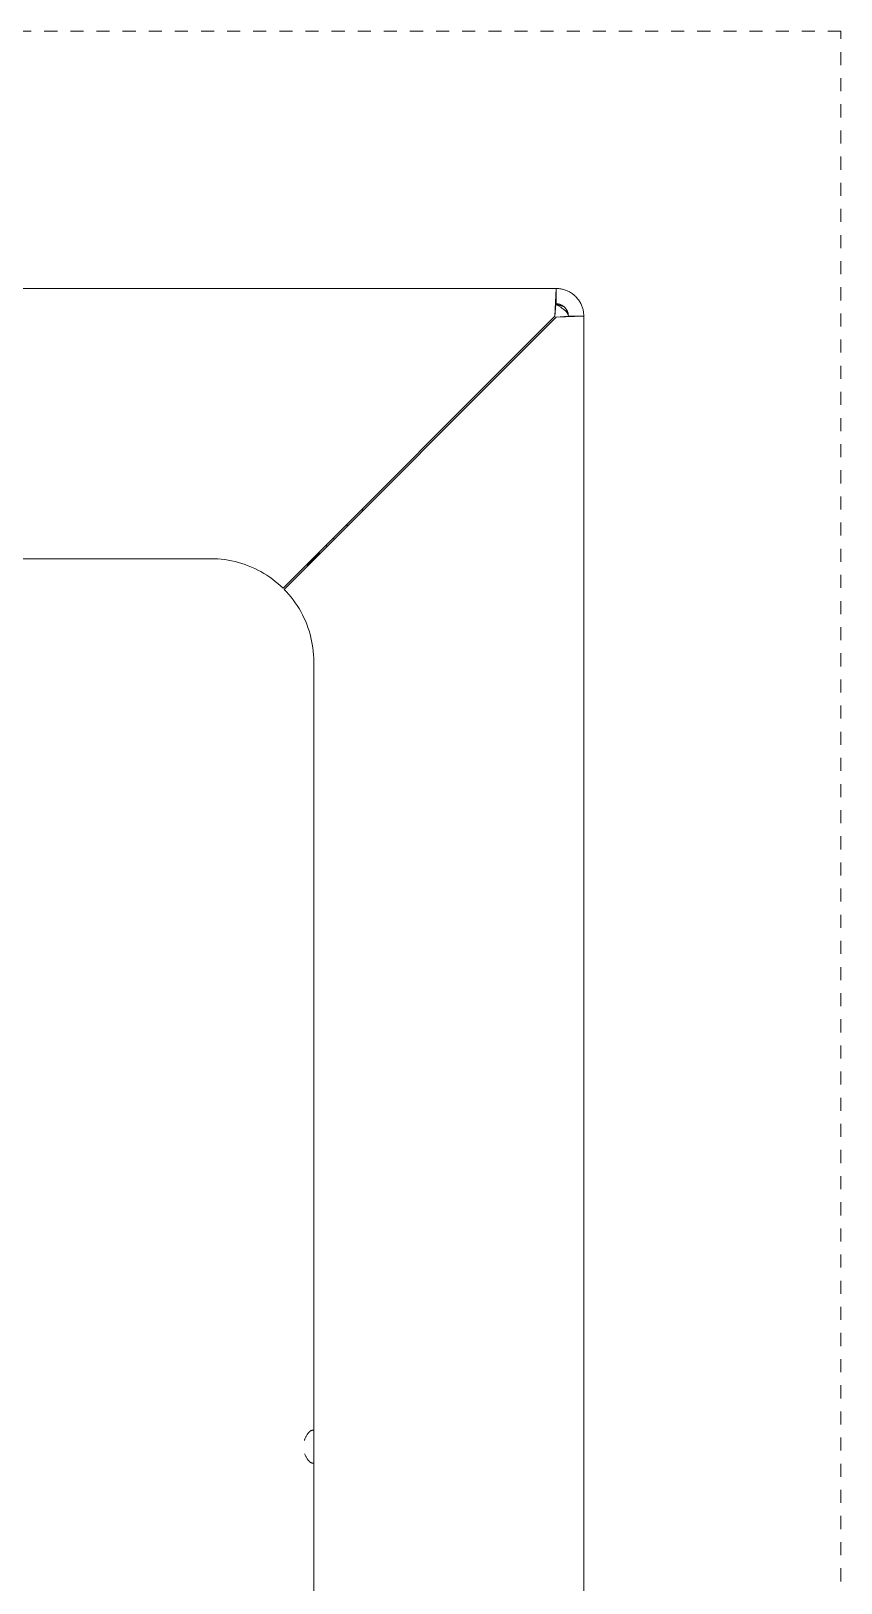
# Model space of a CAD drawing. Header units: inches. Extents: x 1.4 to 100.8, y 1 to 65.9.
# Drawn here: x 20.02 to 26.22, y 12.86 to 24.74 of the extents above; entities that cross this region are included whole.
import ezdxf

# ---------------------------------------------------------------- set-up
doc = ezdxf.new("R2010")
doc.units = ezdxf.units.IN
doc.linetypes.add('HIDDEN', pattern=[1.905, 1.27, -0.635])
doc.layers.add('ZANO_R', color=7, linetype='Continuous', lineweight=0)
doc.layers.add('ZANO_R_przerywana', color=250, linetype='HIDDEN', lineweight=0)

msp = doc.modelspace()

# ---------------------------------------------------------------- linework, layer by layer
at = {"layer": 'ZANO_R'}
for p, q in [((24.03794, 22.76762), (6.64723, 22.76762)), ((24.03794, 22.76762), (6.64723, 22.76762)), ((24.02965, 22.55495), (24.038, 22.76762)), ((24.02965, 22.55495), (24.038, 22.76762)), ((24.038, 22.76762), (24.038, 22.64947)), ((24.038, 22.76762), (24.04526, 22.76749)), ((24.038, 22.76762), (24.038, 22.64947)), ((24.038, 22.76762), (24.04526, 22.76749)), ((24.04526, 22.76749), (24.05252, 22.76712)), ((24.04526, 22.76749), (24.05252, 22.76712)), ((24.05252, 22.76712), (24.05975, 22.7665)), ((24.05252, 22.76712), (24.05975, 22.7665)), ((24.05975, 22.7665), (24.06696, 22.76564)), ((24.05975, 22.7665), (24.06696, 22.76564)), ((24.06696, 22.76564), (24.07414, 22.76452)), ((24.06696, 22.76564), (24.07414, 22.76452)), ((24.07414, 22.76452), (24.08127, 22.76317)), ((24.07414, 22.76452), (24.08127, 22.76317)), ((24.08127, 22.76317), (24.08836, 22.76157)), ((24.08127, 22.76317), (24.08836, 22.76157)), ((24.08836, 22.76157), (24.09538, 22.75973)), ((24.08836, 22.76157), (24.09538, 22.75973)), ((24.09538, 22.75973), (24.10234, 22.75765)), ((24.09538, 22.75973), (24.10234, 22.75765)), ((24.10234, 22.75765), (24.10922, 22.75534)), ((24.10234, 22.75765), (24.10922, 22.75534)), ((24.10922, 22.75534), (24.11602, 22.75279)), ((24.10922, 22.75534), (24.11602, 22.75279)), ((24.11602, 22.75279), (24.12273, 22.75001)), ((24.11602, 22.75279), (24.12273, 22.75001)), ((24.12273, 22.75001), (24.12934, 22.747)), ((24.12273, 22.75001), (24.12934, 22.747)), ((24.12934, 22.747), (24.13584, 22.74377)), ((24.12934, 22.747), (24.13584, 22.74377)), ((24.13584, 22.74377), (24.14223, 22.74032)), ((24.13584, 22.74377), (24.14223, 22.74032)), ((24.14223, 22.74032), (24.1485, 22.73666)), ((24.14223, 22.74032), (24.1485, 22.73666)), ((24.1485, 22.73666), (24.15464, 22.73278)), ((24.1485, 22.73666), (24.15464, 22.73278)), ((24.15464, 22.73278), (24.16065, 22.72869)), ((24.15464, 22.73278), (24.16065, 22.72869)), ((24.16065, 22.72869), (24.16651, 22.7244)), ((24.16065, 22.72869), (24.16651, 22.7244)), ((24.16651, 22.7244), (24.17222, 22.71992)), ((24.16651, 22.7244), (24.17222, 22.71992)), ((24.17222, 22.71992), (24.17777, 22.71524)), ((24.17222, 22.71992), (24.17777, 22.71524)), ((24.17777, 22.71524), (24.18316, 22.71037)), ((24.17777, 22.71524), (24.18316, 22.71037)), ((24.18316, 22.71037), (24.18838, 22.70533)), ((24.18316, 22.71037), (24.18838, 22.70533)), ((24.18838, 22.70533), (24.19343, 22.70011)), ((24.18838, 22.70533), (24.19343, 22.70011)), ((24.19343, 22.70011), (24.19829, 22.69471)), ((24.19343, 22.70011), (24.19829, 22.69471)), ((24.19829, 22.69471), (24.20297, 22.68916)), ((24.19829, 22.69471), (24.20297, 22.68916)), ((24.20297, 22.68916), (24.20746, 22.68345)), ((24.20297, 22.68916), (24.20746, 22.68345)), ((24.20746, 22.68345), (24.21175, 22.67759)), ((24.20746, 22.68345), (24.21175, 22.67759)), ((24.21175, 22.67759), (24.21583, 22.67159)), ((24.21175, 22.67759), (24.21583, 22.67159)), ((24.03646, 22.64553), (24.02965, 22.55495)), ((24.03646, 22.64553), (24.02965, 22.55495)), ((24.038, 22.64553), (24.03646, 22.64553)), ((24.038, 22.64553), (24.03646, 22.64553)), ((24.04123, 22.64941), (24.038, 22.64947)), ((24.04123, 22.64941), (24.038, 22.64947)), ((24.07361, 22.62325), (24.038, 22.64553)), ((24.038, 22.64553), (24.09596, 22.62961)), ((24.07361, 22.62325), (24.038, 22.64553)), ((24.038, 22.64553), (24.09596, 22.62961)), ((24.04445, 22.64925), (24.04123, 22.64941)), ((24.04445, 22.64925), (24.04123, 22.64941)), ((24.04767, 22.64897), (24.04445, 22.64925)), ((24.04767, 22.64897), (24.04445, 22.64925)), ((24.05087, 22.64859), (24.04767, 22.64897)), ((24.05087, 22.64859), (24.04767, 22.64897)), ((24.05406, 22.64809), (24.05087, 22.64859)), ((24.05406, 22.64809), (24.05087, 22.64859)), ((24.05723, 22.64749), (24.05406, 22.64809)), ((24.05723, 22.64749), (24.05406, 22.64809)), ((24.06038, 22.64678), (24.05723, 22.64749)), ((24.06038, 22.64678), (24.05723, 22.64749)), ((24.0635, 22.64596), (24.06038, 22.64678)), ((24.0635, 22.64596), (24.06038, 22.64678)), ((24.0666, 22.64504), (24.0635, 22.64596)), ((24.0666, 22.64504), (24.0635, 22.64596)), ((24.06966, 22.64401), (24.0666, 22.64504)), ((24.06966, 22.64401), (24.0666, 22.64504)), ((24.07268, 22.64288), (24.06966, 22.64401)), ((24.07268, 22.64288), (24.06966, 22.64401)), ((24.07566, 22.64164), (24.07268, 22.64288)), ((24.07566, 22.64164), (24.07268, 22.64288)), ((24.08256, 22.61722), (24.07361, 22.62325)), ((24.08256, 22.61722), (24.07361, 22.62325)), ((24.0786, 22.64031), (24.07566, 22.64164)), ((24.0786, 22.64031), (24.07566, 22.64164)), ((24.08149, 22.63887), (24.0786, 22.64031)), ((24.08149, 22.63887), (24.0786, 22.64031)), ((24.08433, 22.63734), (24.08149, 22.63887)), ((24.08433, 22.63734), (24.08149, 22.63887)), ((24.09035, 22.61168), (24.08256, 22.61722)), ((24.09035, 22.61168), (24.08256, 22.61722)), ((24.08711, 22.63571), (24.08433, 22.63734)), ((24.08711, 22.63571), (24.08433, 22.63734)), ((24.08984, 22.63398), (24.08711, 22.63571)), ((24.08984, 22.63398), (24.08711, 22.63571)), ((24.09251, 22.63217), (24.08984, 22.63398)), ((24.09251, 22.63217), (24.08984, 22.63398)), ((24.09418, 22.60882), (24.09035, 22.61168)), ((24.09418, 22.60882), (24.09035, 22.61168)), ((24.09512, 22.63026), (24.09251, 22.63217)), ((24.09512, 22.63026), (24.09251, 22.63217)), ((24.09797, 22.6059), (24.09418, 22.60882)), ((24.09797, 22.6059), (24.09418, 22.60882)), ((24.09765, 22.62827), (24.09512, 22.63026)), ((24.09765, 22.62827), (24.09512, 22.63026)), ((24.10012, 22.62619), (24.09765, 22.62827)), ((24.10012, 22.62619), (24.09765, 22.62827)), ((24.10102, 22.60344), (24.09797, 22.6059)), ((24.10102, 22.60344), (24.09797, 22.6059)), ((24.10252, 22.62403), (24.10012, 22.62619)), ((24.10252, 22.62403), (24.10012, 22.62619)), ((24.10403, 22.60093), (24.10102, 22.60344)), ((24.10403, 22.60093), (24.10102, 22.60344)), ((24.10484, 22.62178), (24.10252, 22.62403)), ((24.10484, 22.62178), (24.10252, 22.62403)), ((24.10698, 22.59836), (24.10403, 22.60093)), ((24.10698, 22.59836), (24.10403, 22.60093)), ((24.10708, 22.61946), (24.10484, 22.62178)), ((24.10708, 22.61946), (24.10484, 22.62178)), ((24.10988, 22.59571), (24.10698, 22.59836)), ((24.10988, 22.59571), (24.10698, 22.59836)), ((24.10924, 22.61707), (24.10708, 22.61946)), ((24.10924, 22.61707), (24.10708, 22.61946)), ((24.11132, 22.6146), (24.10924, 22.61707)), ((24.11132, 22.6146), (24.10924, 22.61707)), ((24.11241, 22.59327), (24.10988, 22.59571)), ((24.11241, 22.59327), (24.10988, 22.59571)), ((24.11332, 22.61206), (24.11132, 22.6146)), ((24.11332, 22.61206), (24.11132, 22.6146)), ((24.11487, 22.59076), (24.11241, 22.59327)), ((24.11487, 22.59076), (24.11241, 22.59327)), ((24.11522, 22.60946), (24.11332, 22.61206)), ((24.11522, 22.60946), (24.11332, 22.61206)), ((24.11725, 22.58818), (24.11487, 22.59076)), ((24.11725, 22.58818), (24.11487, 22.59076)), ((24.11704, 22.60679), (24.11522, 22.60946)), ((24.11704, 22.60679), (24.11522, 22.60946)), ((24.11876, 22.60406), (24.11704, 22.60679)), ((24.11876, 22.60406), (24.11704, 22.60679)), ((24.11841, 22.58686), (24.11725, 22.58818)), ((24.11841, 22.58686), (24.11725, 22.58818)), ((24.11955, 22.58552), (24.11841, 22.58686)), ((24.11955, 22.58552), (24.11841, 22.58686)), ((24.12039, 22.60127), (24.11876, 22.60406)), ((24.12039, 22.60127), (24.11876, 22.60406)), ((24.12139, 22.58322), (24.11955, 22.58552)), ((24.12139, 22.58322), (24.11955, 22.58552)), ((24.12193, 22.59843), (24.12039, 22.60127)), ((24.12193, 22.59843), (24.12039, 22.60127)), ((24.12228, 22.58204), (24.12139, 22.58322)), ((24.12228, 22.58204), (24.12139, 22.58322)), ((24.12336, 22.59554), (24.12193, 22.59843)), ((24.12336, 22.59554), (24.12193, 22.59843)), ((24.12315, 22.58085), (24.12228, 22.58204)), ((24.12315, 22.58085), (24.12228, 22.58204)), ((24.12399, 22.57964), (24.12315, 22.58085)), ((24.12399, 22.57964), (24.12315, 22.58085)), ((24.1247, 22.5926), (24.12336, 22.59554)), ((24.1247, 22.5926), (24.12336, 22.59554)), ((24.12481, 22.57841), (24.12399, 22.57964)), ((24.12481, 22.57841), (24.12399, 22.57964)), ((24.12593, 22.58962), (24.1247, 22.5926)), ((24.12593, 22.58962), (24.1247, 22.5926)), ((24.1256, 22.57716), (24.12481, 22.57841)), ((24.1256, 22.57716), (24.12481, 22.57841)), ((24.12635, 22.5759), (24.1256, 22.57716)), ((24.12635, 22.5759), (24.1256, 22.57716)), ((24.12707, 22.5866), (24.12593, 22.58962)), ((24.12707, 22.5866), (24.12593, 22.58962)), ((24.12701, 22.57474), (24.12635, 22.5759)), ((24.12701, 22.57474), (24.12635, 22.5759)), ((24.12763, 22.57358), (24.12701, 22.57474)), ((24.12763, 22.57358), (24.12701, 22.57474)), ((24.12809, 22.58354), (24.12707, 22.5866)), ((24.12809, 22.58354), (24.12707, 22.5866)), ((24.12823, 22.5724), (24.12763, 22.57358)), ((24.12823, 22.5724), (24.12763, 22.57358)), ((24.12902, 22.58045), (24.12809, 22.58354)), ((24.12902, 22.58045), (24.12809, 22.58354)), ((24.12879, 22.5712), (24.12823, 22.5724)), ((24.12879, 22.5712), (24.12823, 22.5724)), ((24.12933, 22.56999), (24.12879, 22.5712)), ((24.12933, 22.56999), (24.12879, 22.5712)), ((24.12984, 22.57733), (24.12902, 22.58045)), ((24.12984, 22.57733), (24.12902, 22.58045)), ((24.12982, 22.56876), (24.12933, 22.56999)), ((24.12982, 22.56876), (24.12933, 22.56999)), ((24.13028, 22.56752), (24.12982, 22.56876)), ((24.13028, 22.56752), (24.12982, 22.56876)), ((24.13055, 22.57418), (24.12984, 22.57733)), ((24.13055, 22.57418), (24.12984, 22.57733)), ((24.13071, 22.56627), (24.13028, 22.56752)), ((24.13071, 22.56627), (24.13028, 22.56752)), ((24.13115, 22.57101), (24.13055, 22.57418)), ((24.13115, 22.57101), (24.13055, 22.57418)), ((24.13107, 22.56506), (24.13071, 22.56627)), ((24.13107, 22.56506), (24.13071, 22.56627)), ((24.1314, 22.56384), (24.13107, 22.56506)), ((24.1314, 22.56384), (24.13107, 22.56506)), ((24.13164, 22.56782), (24.13115, 22.57101)), ((24.13164, 22.56782), (24.13115, 22.57101)), ((24.13169, 22.56261), (24.1314, 22.56384)), ((24.13169, 22.56261), (24.1314, 22.56384)), ((24.13203, 22.56461), (24.13164, 22.56782)), ((24.13203, 22.56461), (24.13164, 22.56782)), ((24.13194, 22.56138), (24.13169, 22.56261)), ((24.13194, 22.56138), (24.13169, 22.56261)), ((24.13214, 22.56013), (24.13194, 22.56138)), ((24.13214, 22.56013), (24.13194, 22.56138)), ((24.1323, 22.5614), (24.13203, 22.56461)), ((24.1323, 22.5614), (24.13203, 22.56461)), ((24.13223, 22.55951), (24.13214, 22.56013)), ((24.13223, 22.55951), (24.13214, 22.56013)), ((24.1323, 22.55888), (24.13223, 22.55951)), ((24.1323, 22.55888), (24.13223, 22.55951)), ((24.13247, 22.55818), (24.1323, 22.5614)), ((24.13247, 22.55818), (24.1323, 22.5614)), ((24.13237, 22.55825), (24.1323, 22.55888)), ((24.13237, 22.55825), (24.1323, 22.55888)), ((24.21583, 22.67159), (24.21971, 22.66545)), ((24.21583, 22.67159), (24.21971, 22.66545)), ((24.21971, 22.66545), (24.22338, 22.65918)), ((24.21971, 22.66545), (24.22338, 22.65918)), ((24.22338, 22.65918), (24.22683, 22.65279)), ((24.22338, 22.65918), (24.22683, 22.65279)), ((24.22683, 22.65279), (24.23006, 22.64629)), ((24.22683, 22.65279), (24.23006, 22.64629)), ((24.23006, 22.64629), (24.23307, 22.63968)), ((24.23006, 22.64629), (24.23307, 22.63968)), ((24.23307, 22.63968), (24.23584, 22.63297)), ((24.23307, 22.63968), (24.23584, 22.63297)), ((24.23584, 22.63297), (24.23839, 22.62617)), ((24.23584, 22.63297), (24.23839, 22.62617)), ((24.23839, 22.62617), (24.24071, 22.61928)), ((24.23839, 22.62617), (24.24071, 22.61928)), ((24.24071, 22.61928), (24.24279, 22.61233)), ((24.24071, 22.61928), (24.24279, 22.61233)), ((24.24279, 22.61233), (24.24462, 22.6053)), ((24.24279, 22.61233), (24.24462, 22.6053)), ((24.24462, 22.6053), (24.24622, 22.59822)), ((24.24462, 22.6053), (24.24622, 22.59822)), ((24.24622, 22.59822), (24.24758, 22.59108)), ((24.24622, 22.59822), (24.24758, 22.59108)), ((24.24758, 22.59108), (24.24869, 22.58391)), ((24.24758, 22.59108), (24.24869, 22.58391)), ((24.24869, 22.58391), (24.24956, 22.5767)), ((24.24869, 22.58391), (24.24956, 22.5767)), ((24.24956, 22.5767), (24.25018, 22.56946)), ((24.24956, 22.5767), (24.25018, 22.56946)), ((24.25018, 22.56946), (24.25055, 22.56221)), ((24.25018, 22.56946), (24.25055, 22.56221)), ((24.25055, 22.56221), (24.25067, 22.55495)), ((24.25055, 22.56221), (24.25067, 22.55495)), ((24.02965, 22.55495), (21.94817, 20.47347)), ((24.02965, 22.55495), (21.94817, 20.47347)), ((21.95653, 20.46512), (24.038, 22.54659)), ((21.95653, 20.46512), (24.038, 22.54659)), ((24.25067, 22.55495), (24.038, 22.54659)), ((24.038, 22.54659), (24.13252, 22.55495)), ((24.25067, 22.55495), (24.038, 22.54659)), ((24.038, 22.54659), (24.13252, 22.55495)), ((24.13242, 22.55762), (24.13237, 22.55825)), ((24.13242, 22.55762), (24.13237, 22.55825)), ((24.13246, 22.55699), (24.13242, 22.55762)), ((24.13246, 22.55699), (24.13242, 22.55762)), ((24.13249, 22.55636), (24.13246, 22.55699)), ((24.13249, 22.55636), (24.13246, 22.55699)), ((24.13252, 22.55495), (24.13247, 22.55818)), ((24.13252, 22.55495), (24.13247, 22.55818)), ((24.25067, 22.55495), (24.13252, 22.55495)), ((24.25067, 22.55495), (24.13252, 22.55495)), ((24.25067, 5.04696), (24.25067, 22.55488)), ((24.25067, 5.04696), (24.25067, 22.55488)), ((22.5572, 21.0825), (22.5572, 21.06579)), ((22.5572, 21.0825), (22.5572, 21.06579)), ((22.43906, 20.96435), (22.43906, 20.94765)), ((22.43906, 20.96435), (22.43906, 20.94765)), ((22.27788, 20.79984), (22.2761, 20.8014)), ((22.27788, 20.79984), (22.2761, 20.8014)), ((22.27961, 20.79823), (22.27788, 20.79984)), ((22.27961, 20.79823), (22.27788, 20.79984)), ((22.28128, 20.79655), (22.27961, 20.79823)), ((22.28128, 20.79655), (22.27961, 20.79823)), ((22.2829, 20.79483), (22.28128, 20.79655)), ((22.2829, 20.79483), (22.28128, 20.79655)), ((22.28445, 20.79305), (22.2829, 20.79483)), ((22.28445, 20.79305), (22.2829, 20.79483)), ((22.33189, 20.85719), (22.33475, 20.85448)), ((22.33189, 20.85719), (22.33475, 20.85448)), ((22.33475, 20.85448), (22.33753, 20.85169)), ((22.33475, 20.85448), (22.33753, 20.85169)), ((22.33753, 20.85169), (22.34024, 20.84883)), ((22.33753, 20.85169), (22.34024, 20.84883)), ((9.37525, 20.70001), (21.39541, 20.70001)), ((9.37525, 20.70001), (21.39541, 20.70001)), ((21.39541, 20.70001), (21.42204, 20.69956)), ((21.39541, 20.70001), (21.42204, 20.69956)), ((21.42204, 20.69956), (21.44865, 20.69821)), ((21.42204, 20.69956), (21.44865, 20.69821)), ((21.44865, 20.69821), (21.47519, 20.69596)), ((21.44865, 20.69821), (21.47519, 20.69596)), ((21.47519, 20.69596), (21.50164, 20.69281)), ((21.47519, 20.69596), (21.50164, 20.69281)), ((21.50164, 20.69281), (21.52797, 20.68877)), ((21.50164, 20.69281), (21.52797, 20.68877)), ((21.52797, 20.68877), (21.55415, 20.68385)), ((21.52797, 20.68877), (21.55415, 20.68385)), ((21.55415, 20.68385), (21.58015, 20.67804)), ((21.55415, 20.68385), (21.58015, 20.67804)), ((21.58015, 20.67804), (21.60594, 20.67135)), ((21.58015, 20.67804), (21.60594, 20.67135)), ((21.60594, 20.67135), (21.63148, 20.6638)), ((21.60594, 20.67135), (21.63148, 20.6638)), ((21.63148, 20.6638), (21.65676, 20.65539)), ((21.63148, 20.6638), (21.65676, 20.65539)), ((22.13187, 20.64881), (22.14415, 20.66945)), ((22.13187, 20.64881), (22.14415, 20.66945)), ((22.15251, 20.6611), (22.13187, 20.64881)), ((22.15251, 20.6611), (22.13187, 20.64881)), ((22.13989, 20.66241), (22.22476, 20.74727)), ((22.13989, 20.66241), (22.22476, 20.74727)), ((22.23033, 20.7417), (22.14546, 20.65684)), ((22.23033, 20.7417), (22.14546, 20.65684)), ((22.19422, 20.71952), (22.19487, 20.71959)), ((22.19422, 20.71952), (22.19487, 20.71959)), ((22.19719, 20.7197), (22.1944, 20.7197)), ((22.19719, 20.7197), (22.1944, 20.7197)), ((22.19487, 20.71959), (22.19552, 20.71964)), ((22.19487, 20.71959), (22.19552, 20.71964)), ((22.19552, 20.71964), (22.19617, 20.71968)), ((22.19552, 20.71964), (22.19617, 20.71968)), ((22.19719, 20.72249), (22.19719, 20.7197)), ((22.19719, 20.72249), (22.19719, 20.7197)), ((22.20265, 20.71181), (22.20258, 20.71117)), ((22.20265, 20.71181), (22.20258, 20.71117)), ((22.2027, 20.71246), (22.20265, 20.71181)), ((22.2027, 20.71246), (22.20265, 20.71181)), ((22.20274, 20.71311), (22.2027, 20.71246)), ((22.20274, 20.71311), (22.2027, 20.71246)), ((22.20276, 20.71135), (22.20276, 20.71413)), ((22.20276, 20.71413), (22.20554, 20.71413)), ((22.20276, 20.71135), (22.20276, 20.71413)), ((22.20276, 20.71413), (22.20554, 20.71413)), ((22.22476, 20.74727), (22.2249, 20.7502)), ((22.22476, 20.74727), (22.2249, 20.7502)), ((22.23326, 20.74185), (22.23033, 20.7417)), ((22.23326, 20.74185), (22.23033, 20.7417)), ((21.65676, 20.65539), (21.68173, 20.64613)), ((21.65676, 20.65539), (21.68173, 20.64613)), ((21.68173, 20.64613), (21.70638, 20.63602)), ((21.68173, 20.64613), (21.70638, 20.63602)), ((21.70638, 20.63602), (21.73068, 20.62509)), ((21.70638, 20.63602), (21.73068, 20.62509)), ((21.73068, 20.62509), (21.75458, 20.61335)), ((21.73068, 20.62509), (21.75458, 20.61335)), ((21.75458, 20.61335), (21.77808, 20.6008)), ((21.75458, 20.61335), (21.77808, 20.6008)), ((21.77808, 20.6008), (21.80115, 20.58747)), ((21.77808, 20.6008), (21.80115, 20.58747)), ((21.80115, 20.58747), (21.82374, 20.57336)), ((21.80115, 20.58747), (21.82374, 20.57336)), ((21.82374, 20.57336), (21.84585, 20.5585)), ((21.82374, 20.57336), (21.84585, 20.5585)), ((21.84585, 20.5585), (21.86744, 20.5429)), ((21.84585, 20.5585), (21.86744, 20.5429)), ((21.86744, 20.5429), (21.88849, 20.52658)), ((21.86744, 20.5429), (21.88849, 20.52658)), ((21.88849, 20.52658), (21.90898, 20.50955)), ((21.88849, 20.52658), (21.90898, 20.50955)), ((21.90898, 20.50955), (21.92888, 20.49184)), ((21.90898, 20.50955), (21.92888, 20.49184)), ((21.92888, 20.49184), (21.94817, 20.47347)), ((21.92888, 20.49184), (21.94817, 20.47347)), ((21.9749, 20.44583), (21.95653, 20.46512)), ((21.9749, 20.44583), (21.95653, 20.46512)), ((21.99261, 20.42593), (21.9749, 20.44583)), ((21.99261, 20.42593), (21.9749, 20.44583)), ((22.00963, 20.40544), (21.99261, 20.42593)), ((22.00963, 20.40544), (21.99261, 20.42593)), ((22.02595, 20.38439), (22.00963, 20.40544)), ((22.02595, 20.38439), (22.00963, 20.40544)), ((22.04156, 20.36279), (22.02595, 20.38439)), ((22.04156, 20.36279), (22.02595, 20.38439)), ((22.05642, 20.34069), (22.04156, 20.36279)), ((22.05642, 20.34069), (22.04156, 20.36279)), ((22.07052, 20.31809), (22.05642, 20.34069)), ((22.07052, 20.31809), (22.05642, 20.34069)), ((22.08386, 20.29503), (22.07052, 20.31809)), ((22.08386, 20.29503), (22.07052, 20.31809)), ((22.0964, 20.27153), (22.08386, 20.29503)), ((22.0964, 20.27153), (22.08386, 20.29503)), ((22.10815, 20.24762), (22.0964, 20.27153)), ((22.10815, 20.24762), (22.0964, 20.27153)), ((22.11908, 20.22333), (22.10815, 20.24762)), ((22.11908, 20.22333), (22.10815, 20.24762)), ((22.12918, 20.19868), (22.11908, 20.22333)), ((22.12918, 20.19868), (22.11908, 20.22333)), ((22.13844, 20.1737), (22.12918, 20.19868)), ((22.13844, 20.1737), (22.12918, 20.19868)), ((22.14686, 20.14843), (22.13844, 20.1737)), ((22.14686, 20.14843), (22.13844, 20.1737)), ((22.15441, 20.12288), (22.14686, 20.14843)), ((22.15441, 20.12288), (22.14686, 20.14843)), ((22.16109, 20.09709), (22.15441, 20.12288)), ((22.16109, 20.09709), (22.15441, 20.12288)), ((22.1669, 20.0711), (22.16109, 20.09709)), ((22.1669, 20.0711), (22.16109, 20.09709)), ((22.17183, 20.04492), (22.1669, 20.0711)), ((22.17183, 20.04492), (22.1669, 20.0711)), ((22.17587, 20.01859), (22.17183, 20.04492)), ((22.17587, 20.01859), (22.17183, 20.04492)), ((22.17902, 19.99213), (22.17587, 20.01859)), ((22.17902, 19.99213), (22.17587, 20.01859)), ((22.18126, 19.96559), (22.17902, 19.99213)), ((22.18126, 19.96559), (22.17902, 19.99213)), ((22.18262, 19.93899), (22.18126, 19.96559)), ((22.18262, 19.93899), (22.18126, 19.96559)), ((22.18307, 19.91235), (22.18262, 19.93899)), ((22.18307, 19.91235), (22.18262, 19.93899)), ((22.18307, 19.91235), (22.18307, 7.89219)), ((22.18307, 19.91235), (22.18307, 7.89219)), ((22.14071, 14.01084), (22.13756, 14.00683)), ((22.14071, 14.01084), (22.13756, 14.00683)), ((22.14399, 14.01475), (22.14071, 14.01084)), ((22.14399, 14.01475), (22.14071, 14.01084)), ((22.14739, 14.01855), (22.14399, 14.01475)), ((22.14739, 14.01855), (22.14399, 14.01475)), ((22.14842, 14.01962), (22.14739, 14.01855)), ((22.14842, 14.01962), (22.14739, 14.01855)), ((22.14948, 14.02066), (22.14842, 14.01962)), ((22.14948, 14.02066), (22.14842, 14.01962)), ((22.15058, 14.02166), (22.14948, 14.02066)), ((22.15058, 14.02166), (22.14948, 14.02066)), ((22.15171, 14.02262), (22.15058, 14.02166)), ((22.15171, 14.02262), (22.15058, 14.02166)), ((22.15288, 14.02354), (22.15171, 14.02262)), ((22.15288, 14.02354), (22.15171, 14.02262)), ((22.15408, 14.02443), (22.15288, 14.02354)), ((22.15408, 14.02443), (22.15288, 14.02354)), ((22.1553, 14.02527), (22.15408, 14.02443)), ((22.1553, 14.02527), (22.15408, 14.02443)), ((22.15656, 14.02606), (22.1553, 14.02527)), ((22.15656, 14.02606), (22.1553, 14.02527)), ((22.15784, 14.02682), (22.15656, 14.02606)), ((22.15784, 14.02682), (22.15656, 14.02606)), ((22.15914, 14.02753), (22.15784, 14.02682)), ((22.15914, 14.02753), (22.15784, 14.02682)), ((22.16047, 14.02819), (22.15914, 14.02753)), ((22.16047, 14.02819), (22.15914, 14.02753)), ((22.16183, 14.02881), (22.16047, 14.02819)), ((22.16183, 14.02881), (22.16047, 14.02819)), ((22.1632, 14.02939), (22.16183, 14.02881)), ((22.1632, 14.02939), (22.16183, 14.02881)), ((22.16459, 14.02991), (22.1632, 14.02939)), ((22.16459, 14.02991), (22.1632, 14.02939)), ((22.166, 14.03039), (22.16459, 14.02991)), ((22.166, 14.03039), (22.16459, 14.02991)), ((22.16742, 14.03081), (22.166, 14.03039)), ((22.16742, 14.03081), (22.166, 14.03039)), ((22.16886, 14.03119), (22.16742, 14.03081)), ((22.16886, 14.03119), (22.16742, 14.03081)), ((22.17031, 14.03152), (22.16886, 14.03119)), ((22.17031, 14.03152), (22.16886, 14.03119)), ((22.17177, 14.0318), (22.17031, 14.03152)), ((22.17177, 14.0318), (22.17031, 14.03152)), ((22.17324, 14.03203), (22.17177, 14.0318)), ((22.17324, 14.03203), (22.17177, 14.0318)), ((22.17471, 14.03221), (22.17324, 14.03203)), ((22.17471, 14.03221), (22.17324, 14.03203)), ((22.17619, 14.03234), (22.17471, 14.03221)), ((22.17619, 14.03234), (22.17471, 14.03221)), ((22.17768, 14.03241), (22.17619, 14.03234)), ((22.17768, 14.03241), (22.17619, 14.03234)), ((22.17916, 14.03244), (22.17768, 14.03241)), ((22.17916, 14.03244), (22.17768, 14.03241)), ((22.18047, 14.03242), (22.17916, 14.03244)), ((22.18047, 14.03242), (22.17916, 14.03244)), ((22.18177, 14.03236), (22.18047, 14.03242)), ((22.18177, 14.03236), (22.18047, 14.03242)), ((22.18307, 14.03226), (22.18177, 14.03236)), ((22.18307, 14.03226), (22.18177, 14.03236)), ((22.11278, 13.95679), (22.11275, 13.95613)), ((22.11278, 13.95679), (22.11275, 13.95613)), ((22.11275, 13.95613), (22.11275, 13.95546)), ((22.11275, 13.95613), (22.11275, 13.95546)), ((22.11275, 13.95546), (22.11277, 13.9548)), ((22.11275, 13.95546), (22.11277, 13.9548)), ((22.11283, 13.95745), (22.11278, 13.95679)), ((22.11283, 13.95745), (22.11278, 13.95679)), ((22.1129, 13.95811), (22.11283, 13.95745)), ((22.1129, 13.95811), (22.11283, 13.95745)), ((22.11299, 13.95876), (22.1129, 13.95811)), ((22.11299, 13.95876), (22.1129, 13.95811)), ((22.11311, 13.95942), (22.11299, 13.95876)), ((22.11311, 13.95942), (22.11299, 13.95876)), ((22.11324, 13.96007), (22.11311, 13.95942)), ((22.11324, 13.96007), (22.11311, 13.95942)), ((22.1134, 13.96071), (22.11324, 13.96007)), ((22.1134, 13.96071), (22.11324, 13.96007)), ((22.11358, 13.96135), (22.1134, 13.96071)), ((22.11358, 13.96135), (22.1134, 13.96071)), ((22.11378, 13.96198), (22.11358, 13.96135)), ((22.11378, 13.96198), (22.11358, 13.96135)), ((22.11549, 13.96678), (22.11378, 13.96198)), ((22.11549, 13.96678), (22.11378, 13.96198)), ((22.11736, 13.97153), (22.11549, 13.96678)), ((22.11736, 13.97153), (22.11549, 13.96678)), ((22.11937, 13.97621), (22.11736, 13.97153)), ((22.11937, 13.97621), (22.11736, 13.97153)), ((22.12154, 13.98083), (22.11937, 13.97621)), ((22.12154, 13.98083), (22.11937, 13.97621)), ((22.12386, 13.98537), (22.12154, 13.98083)), ((22.12386, 13.98537), (22.12154, 13.98083)), ((22.12632, 13.98983), (22.12386, 13.98537)), ((22.12632, 13.98983), (22.12386, 13.98537)), ((22.12892, 13.99422), (22.12632, 13.98983)), ((22.12892, 13.99422), (22.12632, 13.98983)), ((22.13166, 13.99851), (22.12892, 13.99422)), ((22.13166, 13.99851), (22.12892, 13.99422)), ((22.13455, 14.00272), (22.13166, 13.99851)), ((22.13455, 14.00272), (22.13166, 13.99851)), ((22.13756, 14.00683), (22.13455, 14.00272)), ((22.13756, 14.00683), (22.13455, 14.00272)), ((22.11378, 13.85092), (22.11549, 13.84612)), ((22.11378, 13.85092), (22.11549, 13.84612)), ((22.11549, 13.84612), (22.11736, 13.84137)), ((22.11549, 13.84612), (22.11736, 13.84137)), ((22.11736, 13.84137), (22.11937, 13.83669)), ((22.11736, 13.84137), (22.11937, 13.83669)), ((22.11937, 13.83669), (22.12154, 13.83207)), ((22.11937, 13.83669), (22.12154, 13.83207)), ((22.12154, 13.83207), (22.12386, 13.82753)), ((22.12154, 13.83207), (22.12386, 13.82753)), ((22.12386, 13.82753), (22.12632, 13.82307)), ((22.12386, 13.82753), (22.12632, 13.82307)), ((22.12632, 13.82307), (22.12892, 13.81868)), ((22.12632, 13.82307), (22.12892, 13.81868)), ((22.12892, 13.81868), (22.13166, 13.81439)), ((22.12892, 13.81868), (22.13166, 13.81439)), ((22.13166, 13.81439), (22.13455, 13.81018)), ((22.13166, 13.81439), (22.13455, 13.81018)), ((22.13455, 13.81018), (22.13756, 13.80607)), ((22.13455, 13.81018), (22.13756, 13.80607)), ((22.13756, 13.80607), (22.14071, 13.80206)), ((22.13756, 13.80607), (22.14071, 13.80206)), ((22.14071, 13.80206), (22.14399, 13.79815)), ((22.14071, 13.80206), (22.14399, 13.79815)), ((22.14399, 13.79815), (22.14739, 13.79435)), ((22.14399, 13.79815), (22.14739, 13.79435)), ((22.14739, 13.79435), (22.14842, 13.79328)), ((22.14739, 13.79435), (22.14842, 13.79328)), ((22.14842, 13.79328), (22.14948, 13.79224)), ((22.14842, 13.79328), (22.14948, 13.79224)), ((22.14948, 13.79224), (22.15058, 13.79124)), ((22.14948, 13.79224), (22.15058, 13.79124)), ((22.15058, 13.79124), (22.15171, 13.79028)), ((22.15058, 13.79124), (22.15171, 13.79028)), ((22.15171, 13.79028), (22.15288, 13.78936)), ((22.15171, 13.79028), (22.15288, 13.78936)), ((22.15288, 13.78936), (22.15408, 13.78847)), ((22.15288, 13.78936), (22.15408, 13.78847)), ((22.15408, 13.78847), (22.1553, 13.78763)), ((22.15408, 13.78847), (22.1553, 13.78763)), ((22.1553, 13.78763), (22.15656, 13.78683)), ((22.1553, 13.78763), (22.15656, 13.78683)), ((22.15656, 13.78683), (22.15784, 13.78608)), ((22.15656, 13.78683), (22.15784, 13.78608)), ((22.15784, 13.78608), (22.15914, 13.78537)), ((22.15784, 13.78608), (22.15914, 13.78537)), ((22.15914, 13.78537), (22.16047, 13.7847)), ((22.15914, 13.78537), (22.16047, 13.7847)), ((22.16047, 13.7847), (22.16183, 13.78409)), ((22.16047, 13.7847), (22.16183, 13.78409)), ((22.16183, 13.78409), (22.1632, 13.78351)), ((22.16183, 13.78409), (22.1632, 13.78351)), ((22.1632, 13.78351), (22.16459, 13.78299)), ((22.1632, 13.78351), (22.16459, 13.78299)), ((22.16459, 13.78299), (22.166, 13.78251)), ((22.16459, 13.78299), (22.166, 13.78251)), ((22.166, 13.78251), (22.16742, 13.78209)), ((22.166, 13.78251), (22.16742, 13.78209)), ((22.16742, 13.78209), (22.16886, 13.78171)), ((22.16742, 13.78209), (22.16886, 13.78171)), ((22.16886, 13.78171), (22.17031, 13.78138)), ((22.16886, 13.78171), (22.17031, 13.78138)), ((22.17031, 13.78138), (22.17177, 13.7811)), ((22.17031, 13.78138), (22.17177, 13.7811)), ((22.17177, 13.7811), (22.17324, 13.78087)), ((22.17177, 13.7811), (22.17324, 13.78087)), ((22.17324, 13.78087), (22.17471, 13.78069)), ((22.17324, 13.78087), (22.17471, 13.78069)), ((22.17471, 13.78069), (22.17619, 13.78056)), ((22.17471, 13.78069), (22.17619, 13.78056)), ((22.17619, 13.78056), (22.17768, 13.78049)), ((22.17619, 13.78056), (22.17768, 13.78049)), ((22.17768, 13.78049), (22.17916, 13.78046)), ((22.17768, 13.78049), (22.17916, 13.78046)), ((22.17916, 13.78046), (22.18047, 13.78048)), ((22.17916, 13.78046), (22.18047, 13.78048)), ((22.18047, 13.78048), (22.18177, 13.78054)), ((22.18047, 13.78048), (22.18177, 13.78054)), ((22.18177, 13.78054), (22.18307, 13.78064)), ((22.18177, 13.78054), (22.18307, 13.78064))]:
    msp.add_line(p, q, dxfattribs=at)
at = {"layer": 'ZANO_R_przerywana', "ltscale": 0.05}
for p, q in [((26.21982, 24.73676), (4.55919, 24.73676)), ((26.21982, 3.07614), (26.21982, 24.73676))]:
    msp.add_line(p, q, dxfattribs=at)

doc.saveas('drawing.dxf')
